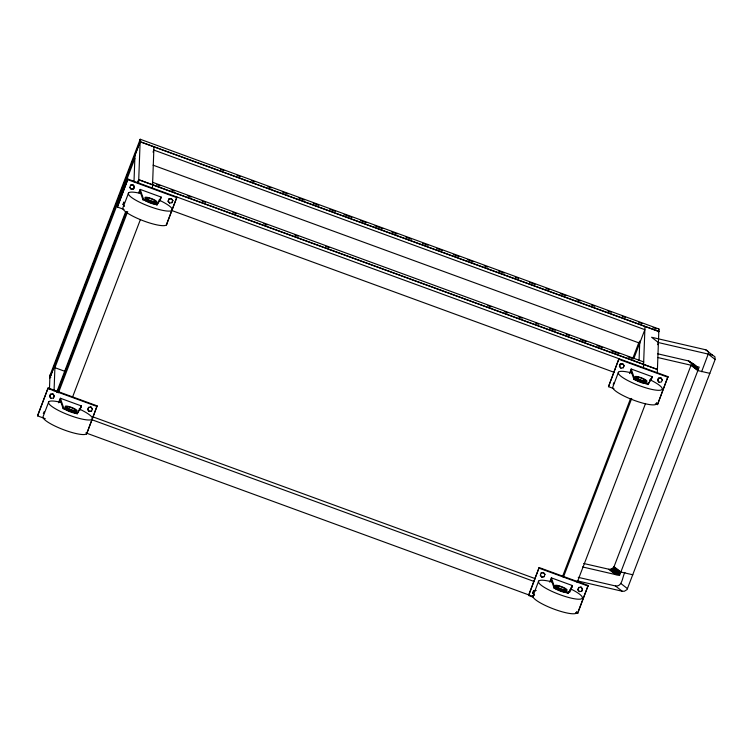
<?xml version="1.0" encoding="UTF-8"?>
<svg xmlns="http://www.w3.org/2000/svg" width="753" height="753" viewBox="0 0 753 753"><rect width="100%" height="100%" fill="white"/><g stroke="black" fill="none" stroke-linecap="round" stroke-linejoin="round"><path stroke-width="1.13" d="M45.274 418.696L37.65 415.901L37.669 415.27L48.117 387.936L97.137 405.867L86.67 433.832L97.137 405.867M43.316 413.604L44.126 411.712M37.65 415.901L48.117 387.936M49.444 389.499L49.952 375.427L140.218 139.249L658.903 328.986L657.303 372.726M49.66 396.624L50.489 394.233L52.804 393.857L54.282 395.871L53.463 398.017L51.157 398.393L49.66 396.624L50.489 394.233M51.157 398.393L49.67 396.37M54.282 395.871L52.804 393.857M53.463 398.017L54.291 395.617M54.047 390.967L55.016 364.49M80.948 407.26L77.164 413.811L63.158 408.691L59.948 399.325L58.715 402.789M92.412 408.747L91.584 411.147L89.268 411.524L87.79 409.5L88.609 407.364L90.915 406.987L92.403 409.001L90.915 406.987M87.781 409.754L88.609 407.364M89.268 411.524L87.79 409.5M91.584 411.147L89.278 411.27M124 209.447L117.468 207.056L117.487 206.416L127.935 179.092L667.977 376.632L657.51 404.606L655.326 403.806M123.059 204.581L123.887 202.181L123.059 204.581L124.546 206.35M117.468 207.056L127.935 179.092M129.817 187.497L131.304 189.267L133.62 188.89L134.448 186.49L132.952 184.72L130.646 185.097L129.817 187.497L131.304 189.267M130.646 185.097L132.942 184.974L134.439 186.744M133.62 188.89L134.448 186.49M133.996 181.784L134.966 155.297M138.608 182.998L140.218 139.249M152.445 188.052L153.951 146.863M160.766 198.416L156.972 204.967L142.966 199.837L139.766 190.481L138.938 192.872M166.507 224.347L166.488 224.987L176.955 197.022L166.921 223.255M168.164 201.324L168.992 198.924L171.298 198.547L172.785 200.571L171.966 202.708L169.651 203.084L168.164 201.324L168.992 198.924M169.651 203.084L168.173 201.07M172.785 200.571L171.298 198.547M171.966 202.708L172.795 200.317M533.03 597.11L528.672 595.519L528.7 594.879L539.139 567.546L588.159 585.476L577.692 613.45L575.518 612.65M534.291 594.879L532.813 592.865L533.632 590.719L535.938 590.343M532.804 593.119L533.632 590.719M528.672 595.519L539.139 567.546M540.334 575.301L541.831 577.062L544.137 576.694L544.965 574.294L543.478 572.525L541.162 572.901L540.334 575.301L541.831 577.062M541.162 572.901L543.468 572.779L544.956 574.548M544.137 576.694L541.84 576.817M550.961 579.189L554.18 588.3L568.186 593.42L571.979 586.625L570.746 590.088M577.909 589.853L578.737 587.462L581.043 587.086L582.53 589.1L581.711 591.246L579.396 591.623L577.909 589.853L578.737 587.462M577.692 613.45L577.72 612.81M579.396 591.623L577.918 589.599M582.53 589.1L581.043 587.086M581.711 591.246L582.54 588.846M608.49 386.675L618.957 358.701L608.49 386.675L613.94 388.661M613.196 384.425L614.006 382.533M619.446 366.4L620.274 364L622.59 363.624L624.068 365.647L623.249 367.793L620.943 368.17L619.446 366.4L620.274 364M620.943 368.17L619.455 366.146M624.068 365.647L622.59 363.624M623.249 367.793L624.077 365.393M630.779 370.344L633.998 379.456L648.004 384.576L651.797 377.78L650.969 380.171M639.062 360.696L639.777 341.043M643.467 367.671L644.982 326.482M662.292 379.568L661.463 381.969L659.148 382.345L657.661 380.576L658.489 378.185L660.795 377.808L662.282 379.823L660.795 377.808M657.51 404.606L667.977 376.632M657.661 380.576L658.489 378.185M659.148 382.345L657.67 380.321M657.651 353.788L688.364 360.885C691.753 363.219 698.68 365.563 697.843 370.58L619.531 575.499L582.549 566.943M701.617 371.718L708.535 353.232M577.156 580.817L622.213 591.237L624.388 591.237L627.061 589.561L715.143 359.463L714.908 356.734L712.47 355.068L658.404 342.559L651.59 337.259L705.655 349.769L707.481 350.7L708.46 352.31M583.697 563.489L609.544 569.39L611.7 569.023L613.949 566.943L691.103 365.073L697.918 370.363L699.17 367.106L657.642 357.496M49.867 377.818L140.124 141.649L658.819 331.376L658.555 332.054L658.903 328.986M49.858 377.978L140.124 141.809L658.809 331.536M134.843 158.497L54.903 367.68L65.539 371.568M48.738 401.867L43.166 416.437A23.437 4.81 20.9 0 0 64.636 430.114A23.437 4.81 20.9 0 0 86.708 432.401M128.565 192.975L123.003 207.546A23.437 4.81 20.9 0 0 144.463 221.222A23.437 4.81 20.9 0 0 166.535 223.509M56.654 392.266L125.713 211.555M57.397 392.464L126.56 211.499M137.479 182.941L138.731 179.638L657.425 369.375M57.708 391.814L126.551 211.659M137.47 183.101L138.731 179.798L657.416 369.535M58.423 392.812L127.699 211.555M153.047 152.134L153.838 150.054L644.86 329.673L633.847 358.503M58.725 402.535L60.362 398.252L81.371 405.933L79.724 410.479M138.947 192.617L140.171 189.408L161.18 197.088L159.532 201.635M63.158 408.691L63.563 407.618L60.362 398.252M142.966 199.837L143.381 198.773L140.171 189.408M72.674 396.765L140.265 219.914M77.164 413.811L81.371 405.933M156.972 204.967L161.18 197.088M533.077 595.679L538.649 581.109M618.477 372.217L612.914 386.788A23.437 4.81 20.9 0 0 634.563 400.492A23.437 4.81 20.9 0 0 656.456 402.676M632.708 358.588L638.986 342.163M549.746 582.154L551.384 577.862L572.393 585.552L569.936 591.98M629.555 373.563L631.202 369.017L652.211 376.707L650.978 379.917M554.18 588.3L554.585 587.227L551.384 577.862M633.998 379.456L634.403 378.382L631.202 369.017M643.42 362.598L643.674 361.92L152.652 182.311M562.557 576.487L630.572 398.525M563.282 577.485L631.711 398.431M657.585 344.695L658.404 342.559M568.186 593.42L572.393 585.552M648.004 384.576L652.211 376.707M577.118 582.54L645.547 403.486M578.135 611.718L588.159 585.476M608.716 569.277L615.53 574.577L619.455 573.795L620.764 572.242L613.949 566.943M688.355 360.913L696.817 366.956M578.229 577.344L615.399 585.947C622.627 587.029 622.279 576.506 624.915 572.431M131.314 189.012L133.629 188.636M168.983 199.178L171.289 198.801M50.479 394.478L52.795 394.111M88.6 407.618L90.906 407.241M620.265 364.254L622.58 363.878M658.48 378.439L660.786 378.062M533.623 590.973L535.929 590.597M578.728 587.716L581.034 587.34M709.834 373.356L697.843 370.58L691.028 365.29M632.849 574.803L620.858 572.026L614.043 566.727M140.651 140.18L139.954 139.926L139.87 142.317L140.566 142.571M220.516 169.397L223.829 170.602M237.073 175.449L240.386 176.663M251.417 180.701L254.73 181.906M267.974 186.753L271.287 187.968M282.319 191.996L287.844 194.02M298.875 198.058L304.391 200.072M313.22 203.301L318.735 205.324M329.776 209.362L335.292 211.377M344.121 214.605L351.849 217.429M360.678 220.667L366.193 222.681M375.022 225.909L382.75 228.733M391.579 231.962L397.095 233.985M405.923 237.214L411.439 239.228M422.48 243.266L427.996 245.29M436.825 248.518L442.34 250.533M453.381 254.57L458.897 256.594M467.726 259.823L473.242 261.837M484.283 265.875L487.586 267.089M498.627 271.127L504.143 273.141M515.174 277.179L518.488 278.394M529.528 282.422L535.044 284.446M546.076 288.484L549.389 289.689M560.43 293.726L565.945 295.75M576.977 299.788L580.29 300.993M591.331 305.031L594.635 306.245M607.878 311.093L611.191 312.297M622.223 316.335L625.536 317.55M638.779 322.388L642.093 323.602M653.124 327.64L656.437 328.854M153.094 165.171L639.702 343.17M156.812 184.598L160.116 185.803M171.157 189.841L174.461 191.055M187.704 195.902L191.017 197.107M202.049 201.145L205.362 202.359M232.95 212.45L236.254 213.654M263.842 223.745L267.155 224.959M294.734 235.049L298.047 236.263M325.635 246.353L328.948 247.558M487.84 305.68L491.144 306.895M504.388 311.742L507.701 312.947M518.732 316.985L522.045 318.199M535.289 323.037L538.593 324.251M549.634 328.289L555.149 330.303M566.181 334.341L569.494 335.556M580.525 339.594L586.041 341.608M597.073 345.646L602.598 347.66M611.417 350.889L619.145 353.712M627.974 356.941L633.489 358.965M127.906 179.732L176.927 197.662M618.938 359.341L667.958 377.272M143.381 198.773L157.386 203.894M634.403 378.382L648.408 383.503M171.562 210.426L614.034 372.283M50.903 375.003L50.216 374.749L50.122 377.149L50.818 377.404M48.098 388.576L97.118 406.507M539.12 568.186L588.14 586.116M92.835 416.823L535.308 578.68M63.563 407.618L77.568 412.738M554.585 587.227L568.59 592.357M91.612 419.619L534.093 581.467M85.87 432.9L533.058 596.47M705.655 349.769L712.47 355.068M708.328 354.164L715.143 359.463M689.127 361.139L697.485 367.662M693.654 365.196L697.909 368.509M692.101 364.791L698.059 369.431M613.413 567.79L620.227 573.08M612.641 568.496L619.455 573.795M611.7 569.023L618.514 574.313M610.636 569.324L617.451 574.624M609.544 569.39L616.349 574.69M620.726 583.396L627.541 588.695M615.399 585.947L622.213 591.237M690.002 361.666L691.103 363.21M532.813 592.865L534.301 594.625M158.949 200.034A23.437 4.81 20.9 0 1 167.797 211.085A23.437 4.81 20.9 0 1 133.187 198.604A23.437 4.81 20.9 0 1 141.093 193.596M154.214 203.338A6.466 1.327 20.9 0 1 152.831 203.018M149.715 201.973A6.466 1.327 20.9 0 1 146.835 200.627M156.295 203.997A6.466 1.327 20.9 0 1 151.024 203.282A6.466 1.327 20.9 0 1 144.68 200.091M649.783 379.672A23.437 4.81 20.9 0 1 657.115 390.252A23.437 4.81 20.9 0 1 622.524 377.422A23.437 4.81 20.9 0 1 631.927 373.046M639.692 381.206A6.466 1.327 20.9 0 1 638.168 380.547M645.82 383.409A6.466 1.327 20.9 0 1 640.21 382.232A6.466 1.327 20.9 0 1 634.628 379.324M634.224 378.815A6.466 1.327 20.9 0 1 634.233 378.448M562.99 591.086A6.466 1.327 20.9 0 1 559.884 590.051M570.972 589.062A23.437 4.81 20.9 0 1 576.779 599.096A23.437 4.81 20.9 0 1 542.461 586.154A23.437 4.81 20.9 0 1 552.1 581.947M576.619 611.568A23.437 4.81 20.9 0 1 551.864 608.302A23.437 4.81 20.9 0 1 534.592 594.936M565.992 592.3A6.466 1.327 20.9 0 1 558.811 590.503A6.466 1.327 20.9 0 1 554.396 587.34M71.488 411.392A6.466 1.327 20.9 0 1 69.907 410.818M79.121 408.926A23.437 4.81 20.9 0 1 87.96 419.976A23.437 4.81 20.9 0 1 53.35 407.495A23.437 4.81 20.9 0 1 61.266 402.488M76.034 413.086A6.466 1.327 20.9 0 1 69.605 411.59A6.466 1.327 20.9 0 1 64.457 408.484M147.249 199.564A6.466 1.327 20.9 0 0 156.991 202.19A6.466 1.327 20.9 0 0 148.746 197.672A6.466 1.327 20.9 0 0 147.249 199.564M148.285 199.63A4.669 0.96 20.9 0 0 155.325 201.531A4.669 0.96 20.9 0 0 149.367 198.265A4.669 0.96 20.9 0 0 148.285 199.63M637.217 378.797A6.466 1.327 20.9 0 0 646.931 381.404A6.466 1.327 20.9 0 0 638.629 376.876A6.466 1.327 20.9 0 0 637.217 378.797M638.243 378.863A4.669 0.96 20.9 0 0 645.255 380.736A4.669 0.96 20.9 0 0 639.269 377.479A4.669 0.96 20.9 0 0 638.243 378.863M557.399 587.641A6.466 1.327 20.9 0 0 567.113 590.248A6.466 1.327 20.9 0 0 558.82 585.721A6.466 1.327 20.9 0 0 557.399 587.641M558.425 587.707A4.669 0.96 20.9 0 0 565.447 589.59A4.669 0.96 20.9 0 0 559.451 586.323A4.669 0.96 20.9 0 0 558.425 587.707M67.431 408.408A6.466 1.327 20.9 0 0 77.173 411.034A6.466 1.327 20.9 0 0 68.928 406.526A6.466 1.327 20.9 0 0 67.431 408.408M68.467 408.474A4.669 0.96 20.9 0 0 75.507 410.376A4.669 0.96 20.9 0 0 69.549 407.119A4.669 0.96 20.9 0 0 68.467 408.474"/></g></svg>
